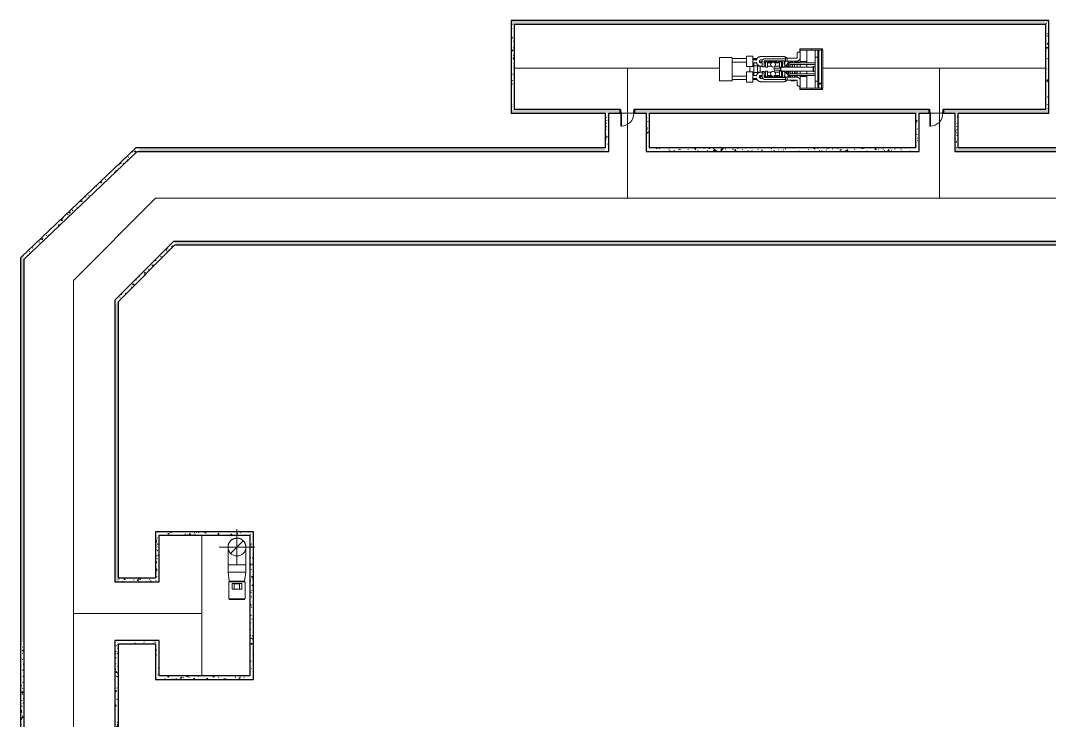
# Model space of a CAD drawing. Header units: millimetres. Extents: x 108598 to 195270, y 124661 to 204073.
# Drawn here: x 108598 to 166354, y 164786 to 204073 of the extents above; entities that cross this region are included whole.
import ezdxf

# ---------------------------------------------------------------- set-up
doc = ezdxf.new("R2010")
doc.units = ezdxf.units.MM
for name, color, linetype, lineweight in [('A-DETL', 90, 'Continuous', 9), ('A-DOOR', 31, 'Continuous', 9), ('A-DOOR-FRAM', 31, 'Continuous', 18), ('A-FLOR', 192, 'Continuous', 9), ('A-GENM', 13, 'Continuous', 9), ('A-WALL', 113, 'Continuous', 9), ('A-WALL-PATT', 111, 'Continuous', 25), ('E-ELEC-EQPM', 71, 'Continuous', 9), ('M-EQPM', 50, 'Continuous', 9), ('M-HVAC-DUCT', 70, 'Continuous', 9), ('M-HVAC-DUCT-ANNO', 70, 'Continuous', 9), ('M-HVAC-DUCT-CNTR', 70, 'Continuous', 9)]:
    doc.layers.add(name, color=color, linetype=linetype, lineweight=lineweight)
pattern_1 = [(50, (0, 0), (728.7365, -63.7558), [76.2, -838.2]), (355, (0, 0), (-140.9716, 764.2276), [60.96, -670.56]), (100.451, (60.7, -5.3), (587.77, 700.4668), [64.76, -712.36]), (46.184, (0, 203.2), (1084.3162, -168.171), [114.3, -1257.3]), (96.636, (90.4, 189.2), (949.61, 989.71), [97.14, -1068.54]), (351.184, (0, 203.2), (949.6206, 989.701), [91.44, -1005.84]), (21, (101.6, 152.4), (606.4579, -409.0606), [76.2, -838.2]), (326, (101.6, 152.4), (247.2083, 736.753), [60.96, -670.56]), (71.451, (152.14, 118.3), (853.6683, 327.6855), [64.76, -712.36]), (37.5, (0, 0), (12.3547, 338.22012), [33.528, -628.904, 33.528, -647.192, -673.1]), (37.5, (0, 0), (12.3547, 338.22012), [-1343.152, 33.528, -639.572]), (7.5, (0, 0), (267.27887, 400.72213), [33.528, -354.584, 33.528, -613.664, -256.54]), (7.5, (0, 0), (267.27887, 400.72213), [-1035.304, 33.528, -223.012]), (327.5, (-226.57, 0), (542.36333, -22.91534), [33.528, -220.472, 33.528, -758.952, -1051.56]), (327.5, (-226.57, 0), (542.36333, -22.91534), [-1046.48, 33.528, -1018.032]), (317.5, (-328.17, 0), (592.51696, 101.7071), [33.528, -296.672, 33.528, -492.76, -746.76]), (317.5, (-328.17, 0), (592.51696, 101.7071), [-856.488, 33.528, -713.232])]

# ---------------------------------------------------------------- blocks, each defined once
blk = doc.blocks.new('Doors_IntSgl - 810 x 2110mm-354167-Level 0')
at = {"layer": 'A-DOOR'}
for p, q in [((325, 826), (325, 100)), ((363, 826), (325, 826)), ((325, 100), (325, 826)), ((325, 826), (363, 826)), ((363, 100), (363, 826)), ((363, 826), (363, 100)), ((-400, 120), (-440, 120)), ((-440, 120), (-440, 100)), ((-440, 100), (-370, 100)), ((-374, 106), (-400, 120)), ((325, 100), (363, 100)), ((363, 100), (325, 100)), ((370, 100), (440, 100)), ((400, 120), (374, 106)), ((440, 120), (400, 120)), ((440, 100), (440, 120)), ((-440, -100), (-440, -120)), ((-370, -100), (-440, -100)), ((-440, -120), (-400, -120)), ((-400, -120), (-374, -106)), ((440, -100), (370, -100)), ((374, -106), (400, -120)), ((400, -120), (440, -120)), ((440, -120), (440, -100))]:
    blk.add_line(p, q, dxfattribs=at)
for centre, radius, start, end in [((363, 100), 726, 90, 180), ((-378, 99), 8.06, 7.12502, 60.25512), ((-378, 99), 8.06, 7.12502, 60.25512), ((378, 99), 8.06, 119.74488, 172.87498), ((378, 99), 8.06, 119.74488, 172.87498), ((-378, -99), 8.06, 299.74488, 352.87498), ((378, -99), 8.06, 187.12502, 240.25512)]:
    blk.add_arc(centre, radius, start, end, dxfattribs=at)
at = {"layer": 'A-DOOR-FRAM'}
for p, q in [((-365, 100), (-397, 100)), ((-397, 100), (-397, -100)), ((-365, -100), (-365, 100)), ((-346, 60), (-365, 60)), ((-365, 60), (-365, 28)), ((-365, 28), (-346, 28)), ((-346, 28), (-346, 60)), ((365, 60), (346, 60)), ((346, 60), (346, 28)), ((346, 28), (365, 28)), ((365, 100), (365, -100)), ((397, 100), (365, 100)), ((365, 28), (365, 60)), ((397, -100), (397, 100)), ((-397, -100), (-365, -100)), ((365, -100), (397, -100))]:
    blk.add_line(p, q, dxfattribs=at)
blk = doc.blocks.new('3512C 1500 kW Tier 2 - 3512C 1500 kW Tier 2-363337-Level 0')
at = {"layer": 'A-GENM'}
blk.add_line((-362, 1331), (-362, 1790), dxfattribs=at)
at = {"layer": 'E-ELEC-EQPM'}
for p, q in [((-1140, 2181), (-1140, 2203)), ((-1140, 2203), (-1064, 2203)), ((-1140, 2166), (-1140, 2181)), ((-1140, 2157), (-1140, 2166)), ((-1140, 2166), (-1064, 2166)), ((-1140, 2157), (-1064, 2157)), ((-1140, 1591), (-1140, 2157)), ((-1064, 2157), (-1064, 2230)), ((-1064, 2230), (1064, 2230)), ((-1064, 2157), (-1064, 2152)), ((1064, 2152), (-1064, 2152)), ((-1064, 2152), (-1064, 2143)), ((-1064, 2002), (-1064, 2143)), ((1064, 2143), (-1064, 2143)), ((-1064, 2002), (-1064, 1992)), ((-1064, 1992), (1064, 1992)), ((-1064, 1992), (-1064, 1591)), ((-1063, 1953), (-670, 1953)), ((-1063, 1953), (-1063, 1790)), ((-670, 1790), (-1063, 1790)), ((-670, 1953), (671, 1953)), ((-670, 1953), (-670, 1790)), ((671, 1790), (-670, 1790)), ((-355, 1992), (-355, 1953)), ((-355, 1790), (-355, 882)), ((-254, 1953), (-254, 1992)), ((-254, 882), (-254, 1790)), ((-121, 1790), (-121, 1708)), ((-24, 2233), (-24, 2230)), ((11, 2233), (-24, 2233)), ((11, 2230), (11, 2233)), ((121, 1708), (121, 1790)), ((254, 1992), (254, 1953)), ((254, 1790), (254, 882)), ((355, 1953), (355, 1992)), ((355, 882), (355, 1790)), ((671, 1953), (1064, 1953)), ((671, 1953), (671, 1790)), ((1064, 1790), (671, 1790)), ((1064, 2230), (1064, 2157)), ((1064, 2203), (1140, 2203)), ((1064, 2166), (1140, 2166)), ((1064, 2157), (1140, 2157)), ((1064, 2157), (1064, 2152)), ((1064, 2143), (1064, 2152)), ((1064, 2143), (1064, 2002)), ((1064, 1992), (1064, 2002)), ((1064, 1992), (1064, 1591)), ((1140, 2203), (1140, 2181)), ((1140, 2181), (1140, 2166)), ((1140, 2166), (1140, 2157)), ((1140, 2157), (1140, 1591)), ((-1140, 954), (-1140, 1591)), ((-1064, 1591), (-1140, 1591)), ((-1064, 1331), (-1064, 1591)), ((-1064, 1331), (-1064, 954)), ((-1064, 1331), (-355, 1331)), ((-421, 1331), (-421, 954)), ((-254, 1331), (-114, 1331)), ((-153, 1708), (-153, 1684)), ((0, 1708), (-153, 1708)), ((-153, 1684), (0, 1684)), ((-114, 1731), (-114, 1708)), ((-114, 1684), (-114, 868)), ((153, 1708), (0, 1708)), ((0, 1684), (153, 1684)), ((114, 1708), (114, 1731)), ((114, 868), (114, 1684)), ((114, 1331), (254, 1331)), ((153, 1684), (153, 1708)), ((355, 1331), (1064, 1331)), ((421, 954), (421, 1331)), ((1064, 1591), (1064, 1331)), ((1140, 1591), (1064, 1591)), ((1064, 1331), (1064, 954)), ((1140, 954), (1140, 1591)), ((-1064, 954), (-1140, 954)), ((-1140, 954), (-1140, 942)), ((-952, 942), (-1140, 942)), ((-421, 954), (-1064, 954)), ((-743, 949), (-837, 949)), ((-837, 784), (-743, 784)), ((-619, 949), (-743, 949)), ((-743, 784), (-628, 784)), ((-611, 727), (-611, 220)), ((-590, 954), (-590, 944)), ((-355, 638), (-447, 638)), ((-446, 220), (-446, 727)), ((-366, 954), (-421, 954)), ((-387, 954), (-387, 638)), ((-366, 954), (-355, 954)), ((-366, 954), (-366, 778)), ((-355, 778), (-366, 778)), ((-355, 738), (-355, 451)), ((-254, 954), (-114, 954)), ((-114, 778), (-254, 778)), ((-254, 451), (-254, 738)), ((-114, 638), (-254, 638)), ((-114, 616), (-114, -58)), ((114, 954), (254, 954)), ((254, 778), (114, 778)), ((254, 638), (114, 638)), ((114, -58), (114, 616)), ((196, 766), (126, 766)), ((126, 677), (196, 677)), ((254, 766), (196, 766)), ((196, 677), (254, 677)), ((208, 674), (254, 673)), ((254, 738), (254, 451)), ((355, 954), (357, 954)), ((357, 778), (355, 778)), ((449, 766), (355, 766)), ((355, 451), (355, 738)), ((355, 677), (447, 677)), ((355, 671), (361, 671)), ((447, 667), (355, 667)), ((447, 638), (355, 638)), ((357, 954), (435, 954)), ((357, 954), (357, 778)), ((452, 778), (357, 778)), ((362, 671), (362, 667)), ((1064, 954), (435, 954)), ((446, 727), (446, 220)), ((509, 954), (509, 899)), ((590, 954), (590, 944)), ((611, 220), (611, 727)), ((618, 667), (611, 667)), ((647, 628), (611, 628)), ((618, 667), (618, 765)), ((618, 667), (660, 667)), ((743, 949), (619, 949)), ((627, 784), (743, 784)), ((647, 424), (647, 628)), ((660, 667), (660, 445)), ((837, 949), (743, 949)), ((743, 784), (837, 784)), ((1140, 942), (952, 942)), ((1140, 954), (1064, 954)), ((1140, 954), (1140, 942)), ((-705, 20), (-705, -1250)), ((-611, 220), (-528, 220)), ((-609, 220), (-609, 125)), ((-609, 125), (-444, 125)), ((-577, 125), (-577, -1025)), ((-524, 220), (-528, 220)), ((-524, 220), (-510, 220)), ((-496, 220), (-510, 220)), ((-496, 220), (-494, 220)), ((-444, 220), (-494, 220)), ((-268, 77), (-480, 77)), ((-476, -1025), (-476, 125)), ((-447, 524), (-355, 524)), ((-447, 445), (-373, 445)), ((-447, 307), (-375, 307)), ((-444, 125), (-444, 220)), ((-410, 77), (-410, 103)), ((-393, 90), (-393, 77)), ((-127, 90), (-393, 90)), ((-387, 524), (-387, 445)), ((-385, 445), (-385, 524)), ((-373, 445), (-385, 445)), ((-359, 413), (-375, 413)), ((-375, 413), (-375, 289)), ((-375, 289), (-363, 289)), ((-373, 524), (-373, 424)), ((-373, 424), (-359, 424)), ((-363, 289), (-363, 275)), ((-359, 427), (-355, 427)), ((-359, 427), (-359, 330)), ((-114, 330), (-359, 330)), ((-305, 251), (-272, 251)), ((-289, 251), (-289, 239)), ((-272, 279), (-221, 330)), ((-272, 251), (-272, 279)), ((-254, 524), (-114, 524)), ((-254, 427), (-114, 427)), ((-249, 302), (-249, 206)), ((-244, 307), (-214, 307)), ((-237, 192), (-114, 192)), ((-114, 307), (-214, 307)), ((-169, 307), (-169, 192)), ((-127, -30), (-127, 90)), ((114, 524), (254, 524)), ((114, 427), (254, 427)), ((359, 330), (114, 330)), ((214, 307), (114, 307)), ((114, 192), (235, 192)), ((127, 90), (127, -30)), ((393, 90), (127, 90)), ((169, 192), (169, 307)), ((214, 307), (244, 307)), ((215, 307), (215, 330)), ((221, 330), (272, 279)), ((249, 302), (249, 207)), ((272, 279), (272, 251)), ((272, 251), (302, 251)), ((289, 251), (289, 241)), ((355, 524), (447, 524)), ((355, 427), (359, 427)), ((359, 427), (359, 330)), ((359, 424), (447, 424)), ((375, 413), (359, 413)), ((363, 277), (363, 289)), ((363, 289), (375, 289)), ((375, 289), (375, 413)), ((375, 307), (447, 307)), ((376, 394), (389, 394)), ((389, 330), (376, 330)), ((478, 77), (376, 77)), ((413, 91), (384, 91)), ((389, 394), (413, 394)), ((389, 394), (389, 330)), ((413, 330), (389, 330)), ((393, 73), (393, 90)), ((413, 394), (447, 394)), ((413, 330), (413, 394)), ((447, 330), (413, 330)), ((413, 106), (413, 91)), ((413, 91), (425, 77)), ((447, 391), (443, 391)), ((443, 391), (443, 364)), ((443, 364), (447, 364)), ((446, 220), (446, 125)), ((446, 220), (447, 220)), ((446, 125), (611, 125)), ((451, 220), (447, 220)), ((451, 220), (453, 220)), ((460, 220), (453, 220)), ((460, 220), (465, 220)), ((473, 220), (465, 220)), ((473, 220), (476, 220)), ((476, 220), (481, 220)), ((478, 125), (478, -1025)), ((491, 220), (481, 220)), ((491, 220), (500, 220)), ((511, 220), (500, 220)), ((511, 220), (521, 220)), ((532, 220), (521, 220)), ((529, 77), (523, 77)), ((532, 220), (543, 220)), ((553, 220), (543, 220)), ((553, 220), (564, 220)), ((573, 220), (564, 220)), ((573, 220), (582, 220)), ((579, -1025), (579, 125)), ((589, 220), (582, 220)), ((589, 220), (597, 220)), ((602, 220), (597, 220)), ((602, 220), (606, 220)), ((608, 220), (606, 220)), ((610, 220), (611, 220)), ((611, 424), (647, 424)), ((611, 125), (611, 220)), ((660, 445), (647, 445)), ((705, -1250), (705, 22)), ((-480, -19), (-268, -19)), ((-448, -99), (-476, -99)), ((-476, -286), (-448, -286)), ((-448, -369), (-476, -369)), ((-476, -556), (-448, -556)), ((-412, -138), (-448, -99)), ((-395, -99), (-448, -99)), ((-448, -286), (-410, -243)), ((-395, -286), (-448, -286)), ((-410, -411), (-448, -369)), ((-395, -369), (-448, -369)), ((-448, -556), (-410, -513)), ((-398, -556), (-448, -556)), ((-412, -102), (-412, -210)), ((-107, -102), (-412, -102)), ((-412, -210), (-107, -210)), ((-410, -243), (-410, -210)), ((-376, -243), (-410, -243)), ((-410, -513), (-410, -411)), ((-410, -411), (-376, -411)), ((-388, -513), (-410, -513)), ((-395, -99), (-392, -102)), ((-376, -265), (-395, -286)), ((-395, -369), (-376, -390)), ((-393, -19), (-393, -30)), ((-393, -30), (-127, -30)), ((-376, -30), (-376, -102)), ((-376, -210), (-376, -488)), ((-349, -30), (-349, -102)), ((-349, -210), (-349, -459)), ((-171, -102), (-171, -30)), ((-171, -458), (-171, -210)), ((-114, -58), (-114, -70)), ((-107, -210), (-107, -102)), ((-63, -275), (-63, -137)), ((-63, -512), (-63, -275)), ((-63, -512), (64, -512)), ((64, -137), (64, -275)), ((64, -275), (64, -512)), ((108, -102), (108, -210)), ((412, -102), (108, -102)), ((108, -210), (412, -210)), ((114, -70), (114, -58)), ((127, -30), (393, -30)), ((171, -30), (171, -102)), ((171, -210), (171, -466)), ((349, -102), (349, -30)), ((349, -466), (349, -210)), ((375, -30), (375, -102)), ((375, -55), (395, -33)), ((375, -73), (413, -73)), ((375, -210), (375, -495)), ((375, -325), (395, -303)), ((375, -343), (413, -343)), ((413, -449), (375, -449)), ((395, -490), (375, -467)), ((376, -19), (478, -19)), ((395, -220), (386, -210)), ((393, -30), (393, -15)), ((448, -33), (395, -33)), ((395, -220), (448, -220)), ((448, -303), (395, -303)), ((395, -490), (448, -490)), ((448, -573), (400, -573)), ((412, -210), (412, -102)), ((448, -33), (413, -73)), ((413, -73), (413, -179)), ((413, -179), (448, -220)), ((448, -303), (413, -343)), ((413, -343), (413, -449)), ((413, -449), (448, -490)), ((448, -573), (413, -613)), ((478, -33), (448, -33)), ((448, -220), (478, -220)), ((478, -303), (448, -303)), ((448, -490), (478, -490)), ((478, -573), (448, -573)), ((523, -19), (529, -19)), ((-527, -1250), (-527, -1152)), ((-448, -639), (-476, -639)), ((-476, -826), (-448, -826)), ((-448, -909), (-476, -909)), ((-373, -1076), (-460, -1076)), ((-410, -681), (-448, -639)), ((-395, -639), (-448, -639)), ((-448, -826), (-410, -783)), ((-395, -826), (-448, -826)), ((-412, -948), (-448, -909)), ((-412, -909), (-448, -909)), ((-430, -1076), (-410, -1053)), ((-412, -887), (-412, -996)), ((-107, -887), (-412, -887)), ((-412, -996), (-107, -996)), ((-410, -783), (-410, -681)), ((-410, -681), (-376, -681)), ((-376, -783), (-410, -783)), ((-410, -1053), (-410, -996)), ((-376, -1053), (-410, -1053)), ((-395, -639), (-376, -660)), ((-376, -805), (-395, -826)), ((-393, -1068), (-393, -1077)), ((-127, -1068), (-393, -1068)), ((-376, -641), (-376, -887)), ((-376, -996), (-376, -1068)), ((-349, -671), (-349, -887)), ((-349, -996), (-349, -1068)), ((-171, -887), (-171, -672)), ((-171, -1068), (-171, -996)), ((-127, -1188), (-127, -1068)), ((-107, -996), (-107, -887)), ((108, -887), (108, -996)), ((412, -887), (108, -887)), ((108, -996), (412, -996)), ((127, -1068), (127, -1188)), ((393, -1068), (127, -1068)), ((171, -679), (171, -887)), ((171, -996), (171, -1068)), ((436, -1076), (266, -1076)), ((349, -887), (349, -679)), ((349, -1068), (349, -996)), ((375, -650), (375, -887)), ((413, -719), (375, -719)), ((395, -760), (375, -737)), ((375, -865), (395, -843)), ((375, -883), (413, -883)), ((375, -996), (375, -1068)), ((395, -1030), (375, -1007)), ((393, -613), (413, -613)), ((393, -1076), (393, -1068)), ((395, -760), (448, -760)), ((448, -843), (395, -843)), ((395, -1030), (448, -1030)), ((412, -996), (412, -887)), ((413, -613), (413, -719)), ((413, -719), (448, -760)), ((448, -843), (413, -883)), ((413, -883), (413, -989)), ((413, -989), (448, -1030)), ((448, -760), (478, -760)), ((478, -843), (448, -843)), ((448, -1030), (477, -1030)), ((527, -1140), (527, -1250)), ((-724, -1702), (-724, -2064)), ((-152, -1702), (-724, -1702)), ((-590, -1468), (-590, -1702)), ((-580, -1475), (-580, -1655)), ((-521, -1655), (-580, -1655)), ((-448, -1179), (-527, -1179)), ((-521, -1490), (-521, -1702)), ((-465, -1177), (-373, -1177)), ((-410, -1221), (-448, -1179)), ((-395, -1179), (-448, -1179)), ((-423, -1338), (-410, -1323)), ((-410, -1323), (-410, -1221)), ((-410, -1221), (-376, -1221)), ((-389, -1323), (-410, -1323)), ((-395, -1179), (-393, -1180)), ((-393, -1176), (-393, -1188)), ((-393, -1188), (-127, -1188)), ((-387, -1188), (-376, -1200)), ((-376, -1188), (-376, -1290)), ((-360, -1290), (-376, -1290)), ((-356, -1702), (-356, -1490)), ((-179, -1655), (-356, -1655)), ((-349, -1188), (-349, -1250)), ((-169, -1434), (-247, -1434)), ((-179, -1434), (-179, -1655)), ((179, -1655), (-179, -1655)), ((176, -1290), (-176, -1290)), ((-171, -1250), (-171, -1188)), ((-169, -1290), (-169, -1434)), ((169, -1434), (-169, -1434)), ((-152, -2064), (-152, -1702)), ((127, -1188), (393, -1188)), ((152, -1702), (152, -2064)), ((724, -1702), (152, -1702)), ((169, -1434), (169, -1290)), ((247, -1434), (169, -1434)), ((171, -1188), (171, -1250)), ((179, -1434), (179, -1655)), ((356, -1655), (179, -1655)), ((266, -1177), (436, -1177)), ((349, -1250), (349, -1188)), ((356, -1490), (356, -1702)), ((375, -1290), (360, -1290)), ((375, -1188), (375, -1290)), ((413, -1259), (375, -1259)), ((395, -1300), (375, -1277)), ((393, -1188), (393, -1177)), ((395, -1300), (448, -1300)), ((413, -1177), (413, -1259)), ((413, -1259), (448, -1300)), ((448, -1300), (511, -1300)), ((521, -1702), (521, -1490)), ((580, -1655), (521, -1655)), ((580, -1475), (580, -1655)), ((590, -1468), (590, -1702)), ((724, -2064), (724, -1702)), ((-724, -2064), (-152, -2064)), ((-590, -2064), (-590, -2873)), ((-400, -2064), (-400, -2873)), ((-153, -1880), (153, -1880)), ((152, -2064), (724, -2064)), ((400, -2873), (400, -2064)), ((590, -2064), (590, -2873)), ((-651, -3581), (-651, -2873)), ((-651, -2873), (651, -2873)), ((651, -2873), (651, -3581)), ((651, -3581), (-651, -3581))]:
    blk.add_line(p, q, dxfattribs=at)
at = {"layer": 'E-ELEC-EQPM', "flags": 128}
for points in [[(-953, 867), (-953, 868), (-953, 869), (-953, 870), (-953, 871), (-953, 872), (-953, 874), (-953, 876), (-953, 878), (-953, 880), (-953, 883), (-953, 885), (-953, 888), (-953, 891), (-953, 895), (-953, 898), (-953, 902), (-953, 905), (-953, 909), (-953, 913), (-953, 918), (-953, 922), (-953, 926), (-953, 931), (-953, 936), (-953, 941), (-953, 946), (-953, 951), (-953, 954)], [(-870, 784), (-873, 784), (-877, 785), (-880, 785), (-883, 785), (-887, 786), (-890, 787), (-893, 788), (-896, 789), (-899, 790), (-902, 791), (-905, 792), (-908, 794), (-911, 795), (-914, 797), (-917, 799), (-919, 801), (-922, 803), (-925, 805), (-927, 807), (-929, 809), (-932, 812), (-934, 814), (-936, 817), (-938, 820), (-940, 822), (-941, 825), (-943, 828), (-944, 831), (-946, 834), (-947, 837), (-948, 840), (-949, 843), (-950, 846), (-951, 850), (-951, 853), (-952, 856), (-952, 859), (-952, 863), (-953, 866)], [(-837, 949), (-841, 949), (-844, 949), (-847, 949), (-850, 949), (-853, 949), (-856, 949), (-858, 949), (-860, 949), (-862, 949), (-864, 949), (-866, 949), (-867, 949), (-868, 949), (-869, 949), (-869, 949), (-870, 949), (-870, 949), (-870, 949)], [(-870, 784), (-870, 784), (-870, 784), (-869, 784), (-868, 784), (-867, 784), (-866, 784), (-865, 784), (-863, 784), (-861, 784), (-859, 784), (-857, 784), (-854, 784), (-852, 784), (-849, 784), (-846, 784), (-842, 784), (-839, 784), (-837, 784)], [(-788, 954), (-788, 952), (-788, 949)], [(-629, 787), (-629, 787), (-629, 787), (-628, 786), (-628, 786), (-627, 785), (-626, 784), (-626, 783), (-625, 782), (-624, 780), (-623, 779), (-622, 777), (-621, 775), (-620, 773), (-619, 771), (-618, 768), (-617, 766), (-616, 763), (-615, 760), (-615, 757), (-614, 754), (-613, 751), (-613, 748), (-612, 744), (-612, 741), (-612, 738), (-611, 734), (-611, 731), (-611, 727), (-611, 727)], [(-619, 949), (-610, 949), (-601, 948), (-593, 947), (-584, 945), (-576, 943), (-568, 940), (-560, 937), (-553, 933), (-545, 929), (-538, 925), (-532, 920), (-525, 915), (-519, 910), (-513, 905), (-508, 899), (-503, 893), (-498, 887), (-493, 881), (-488, 875), (-484, 868), (-480, 862), (-477, 855), (-473, 848), (-470, 841), (-467, 834), (-464, 827), (-461, 820), (-459, 813), (-457, 805), (-455, 798), (-453, 790), (-452, 783), (-450, 775), (-449, 768), (-448, 760), (-447, 752), (-447, 745), (-447, 737), (-446, 729), (-446, 727)], [(-355, 882), (-355, 874), (-355, 866), (-355, 858), (-355, 850), (-355, 842), (-355, 834), (-355, 826), (-355, 818), (-355, 811), (-355, 803), (-355, 796), (-355, 788), (-355, 781), (-355, 774), (-355, 767), (-355, 761), (-355, 754), (-355, 748), (-355, 742), (-355, 738)], [(-254, 738), (-254, 744), (-254, 750), (-254, 757), (-254, 763), (-254, 770), (-254, 777), (-254, 784), (-254, 791), (-254, 798), (-254, 806), (-254, 813), (-254, 821), (-254, 829), (-254, 837), (-254, 845), (-254, 853), (-254, 861), (-254, 869), (-254, 877), (-254, 882)], [(-114, 868), (-114, 854), (-114, 839), (-114, 825), (-114, 811), (-114, 797), (-114, 783), (-114, 770), (-114, 756), (-114, 743), (-114, 729), (-114, 716), (-114, 704), (-114, 691), (-114, 679), (-114, 667), (-114, 655), (-114, 644), (-114, 633), (-114, 623), (-114, 616)], [(114, 616), (114, 627), (114, 637), (114, 648), (114, 660), (114, 671), (114, 683), (114, 696), (114, 708), (114, 721), (114, 734), (114, 747), (114, 761), (114, 775), (114, 788), (114, 802), (114, 816), (114, 830), (114, 845), (114, 859), (114, 868)], [(126, 766), (118, 766), (114, 766)], [(114, 676), (116, 677), (119, 677), (122, 677), (125, 677), (126, 677)], [(185, 677), (188, 677), (193, 676), (198, 675), (203, 674), (208, 674)], [(254, 882), (254, 874), (254, 866), (254, 858), (254, 850), (254, 842), (254, 834), (254, 826), (254, 818), (254, 811), (254, 803), (254, 796), (254, 788), (254, 781), (254, 774), (254, 767), (254, 761), (254, 754), (254, 748), (254, 742), (254, 738)], [(355, 738), (355, 744), (355, 750), (355, 757), (355, 763), (355, 770), (355, 777), (355, 784), (355, 791), (355, 798), (355, 806), (355, 813), (355, 821), (355, 829), (355, 837), (355, 845), (355, 853), (355, 861), (355, 869), (355, 877), (355, 882)], [(361, 677), (361, 677), (362, 677), (362, 676), (362, 676), (362, 675), (362, 675), (362, 674), (362, 673), (362, 673), (362, 672), (362, 671), (362, 671)], [(433, 767), (429, 770), (425, 772), (421, 774), (417, 776), (413, 778)], [(619, 949), (610, 949), (601, 948), (593, 947), (584, 945), (576, 943), (568, 940), (560, 937), (553, 933), (545, 929), (538, 925), (532, 920), (525, 915), (519, 910), (513, 905), (508, 899), (503, 893), (498, 887), (493, 881), (488, 875), (484, 868), (480, 862), (477, 855), (473, 848), (470, 841), (467, 834), (464, 827), (461, 820), (459, 813), (457, 805), (455, 798), (453, 790), (452, 783), (450, 775), (449, 768), (448, 760), (447, 752), (447, 745), (447, 737), (446, 729), (446, 727)], [(629, 787), (629, 787), (629, 787), (628, 786), (628, 786), (627, 785), (626, 784), (626, 783), (625, 782), (624, 780), (623, 779), (622, 777), (621, 775), (620, 773), (619, 771), (618, 768), (617, 766), (616, 763), (615, 760), (615, 757), (614, 754), (613, 751), (613, 748), (612, 744), (612, 741), (612, 738), (611, 734), (611, 731), (611, 727), (611, 727)], [(788, 949), (788, 951), (788, 954)], [(870, 949), (870, 949), (870, 949), (869, 949), (868, 949), (867, 949), (866, 949), (865, 949), (863, 949), (861, 949), (859, 949), (857, 949), (854, 949), (852, 949), (849, 949), (846, 949), (842, 949), (839, 949), (837, 949)], [(837, 784), (841, 784), (844, 784), (847, 784), (850, 784), (853, 784), (856, 784), (858, 784), (860, 784), (862, 784), (864, 784), (866, 784), (867, 784), (868, 784), (869, 784), (869, 784), (870, 784), (870, 784), (870, 784)], [(953, 867), (953, 864), (952, 860), (952, 857), (952, 854), (951, 850), (950, 847), (949, 844), (948, 841), (947, 838), (946, 835), (945, 832), (943, 829), (942, 826), (940, 823), (938, 820), (936, 818), (934, 815), (932, 812), (930, 810), (928, 808), (925, 805), (923, 803), (920, 801), (917, 799), (915, 797), (912, 796), (909, 794), (906, 793), (903, 791), (900, 790), (897, 789), (894, 788), (891, 787), (887, 786), (884, 786), (881, 785), (878, 785), (874, 785), (871, 784)], [(953, 954), (953, 952), (953, 947), (953, 942), (953, 937), (953, 932), (953, 928), (953, 923), (953, 919), (953, 914), (953, 910), (953, 906), (953, 903), (953, 899), (953, 895), (953, 892), (953, 889), (953, 886), (953, 883), (953, 881), (953, 878), (953, 876), (953, 874), (953, 873), (953, 871), (953, 870), (953, 869), (953, 868), (953, 867)], [(-612, 222), (-620, 215), (-627, 208), (-635, 200), (-642, 192), (-649, 184), (-655, 175), (-661, 166), (-667, 157), (-672, 148), (-677, 138), (-681, 129), (-686, 119), (-689, 109), (-693, 99), (-696, 89), (-698, 78), (-700, 68), (-702, 57), (-703, 47), (-704, 36), (-705, 25), (-705, 20)], [(-476, 100), (-474, 101), (-470, 103), (-467, 104), (-464, 105), (-460, 106), (-457, 107), (-453, 107), (-450, 108), (-446, 108), (-443, 109), (-439, 109), (-436, 109), (-432, 108), (-428, 108), (-425, 108), (-421, 107), (-418, 106), (-415, 105), (-411, 104), (-408, 103), (-404, 102), (-401, 101), (-398, 99), (-395, 97), (-392, 96), (-389, 94), (-386, 92), (-383, 89)], [(-181, 90), (-182, 93), (-185, 104), (-189, 114), (-193, 124), (-197, 133), (-202, 143), (-207, 152), (-212, 161), (-218, 170), (-224, 179), (-231, 187), (-238, 196), (-245, 203), (-252, 211), (-260, 218), (-268, 225), (-277, 232), (-285, 238), (-294, 244), (-303, 250), (-312, 255), (-322, 260), (-332, 264), (-342, 268), (-352, 272), (-362, 275), (-372, 278), (-382, 281), (-393, 283), (-403, 284), (-414, 285), (-425, 286), (-435, 286), (-446, 286)], [(-355, 451), (-355, 445), (-355, 440), (-355, 435), (-355, 430), (-355, 425), (-355, 421), (-355, 417), (-355, 413), (-355, 410), (-355, 406), (-355, 404), (-355, 401), (-355, 399), (-355, 397), (-355, 395), (-355, 394), (-355, 393), (-355, 392), (-355, 392), (-355, 392)], [(-254, 392), (-254, 392), (-254, 392), (-254, 393), (-254, 394), (-254, 396), (-254, 397), (-254, 399), (-254, 402), (-254, 405), (-254, 408), (-254, 411), (-254, 414), (-254, 418), (-254, 423), (-254, 427), (-254, 432), (-254, 437), (-254, 442), (-254, 447), (-254, 451)], [(447, 288), (441, 288), (430, 288), (420, 288), (409, 287), (399, 285), (388, 283), (378, 281), (367, 279), (357, 276), (347, 272), (337, 268), (327, 264), (318, 259), (308, 254), (299, 249), (290, 243), (281, 237), (273, 231), (264, 224), (257, 217), (249, 209), (241, 202), (234, 194), (228, 185), (221, 177), (215, 168), (210, 159), (204, 150), (199, 140), (195, 131), (191, 121), (187, 111), (183, 101), (181, 91)], [(254, 451), (254, 445), (254, 440), (254, 435), (254, 430), (254, 425), (254, 421), (254, 417), (254, 413), (254, 410), (254, 406), (254, 404), (254, 401), (254, 399), (254, 397), (254, 395), (254, 394), (254, 393), (254, 392), (254, 392), (254, 392)], [(355, 392), (355, 392), (355, 392), (355, 393), (355, 394), (355, 396), (355, 397), (355, 399), (355, 402), (355, 405), (355, 408), (355, 411), (355, 414), (355, 418), (355, 423), (355, 427), (355, 432), (355, 437), (355, 442), (355, 447), (355, 451)], [(382, 90), (384, 92), (387, 94), (390, 96), (393, 98), (396, 100), (399, 102), (403, 103), (406, 104), (409, 106), (413, 107), (416, 108), (420, 108), (423, 109), (427, 110), (430, 110), (434, 110), (437, 110), (441, 110), (444, 110), (448, 110), (451, 109), (455, 109), (458, 108), (462, 107), (465, 106), (469, 105), (472, 104), (475, 102), (478, 101)], [(705, 22), (705, 32), (704, 43), (703, 53), (701, 64), (700, 75), (697, 85), (694, 95), (691, 105), (688, 116), (684, 125), (679, 135), (675, 145), (670, 154), (664, 163), (658, 172), (652, 181), (646, 189), (639, 197), (631, 205), (624, 213), (616, 220), (611, 225)], [(-465, -1177), (-470, -1177), (-476, -1177), (-482, -1176), (-487, -1174), (-493, -1173), (-498, -1171), (-503, -1169), (-508, -1166), (-513, -1163), (-518, -1160), (-522, -1157), (-526, -1154), (-530, -1150), (-534, -1146), (-537, -1143), (-541, -1139), (-544, -1135), (-547, -1130), (-550, -1126), (-553, -1122), (-555, -1117), (-558, -1113), (-560, -1108), (-562, -1103), (-564, -1098), (-566, -1094), (-568, -1089), (-569, -1084), (-570, -1079), (-572, -1074), (-573, -1068), (-574, -1063), (-575, -1058), (-576, -1053), (-576, -1048), (-577, -1042), (-577, -1037), (-577, -1032), (-577, -1026), (-577, -1025)], [(-460, -1077), (-460, -1077), (-460, -1077), (-460, -1076), (-461, -1076), (-461, -1076), (-462, -1075), (-462, -1074), (-463, -1073), (-464, -1072), (-465, -1071), (-465, -1070), (-466, -1068), (-467, -1067), (-468, -1065), (-469, -1063), (-470, -1061), (-470, -1059), (-471, -1057), (-472, -1054), (-472, -1052), (-473, -1050), (-474, -1047), (-474, -1044), (-474, -1042), (-475, -1039), (-475, -1036), (-475, -1034), (-476, -1031), (-476, -1028), (-476, -1025), (-476, -1025)], [(478, -1025), (478, -1027), (478, -1029), (478, -1032), (477, -1034), (477, -1036), (476, -1038), (476, -1040), (475, -1042), (475, -1044), (474, -1046), (473, -1048), (472, -1050), (471, -1052), (470, -1054), (469, -1055), (468, -1057), (467, -1059), (466, -1060), (465, -1062), (464, -1063), (462, -1064), (461, -1066), (460, -1067), (458, -1068), (457, -1069), (455, -1070), (454, -1071), (453, -1072), (451, -1072), (450, -1073), (448, -1074), (447, -1074), (445, -1074), (444, -1075), (442, -1075), (441, -1075), (439, -1076), (438, -1076), (436, -1076), (436, -1076)], [(436, -1177), (442, -1177), (448, -1177), (454, -1176), (460, -1175), (466, -1174), (471, -1173), (477, -1171), (483, -1169), (488, -1167), (494, -1165), (499, -1162), (504, -1159), (509, -1156), (514, -1153), (519, -1149), (524, -1146), (528, -1142), (532, -1138), (537, -1134), (541, -1129), (544, -1125), (548, -1120), (551, -1115), (555, -1111), (558, -1106), (561, -1100), (563, -1095), (566, -1090), (568, -1084), (570, -1079), (572, -1073), (574, -1067), (575, -1062), (577, -1056), (578, -1050), (578, -1044), (579, -1038), (579, -1032), (579, -1027), (579, -1025)], [(-705, -1250), (-705, -1261), (-704, -1272), (-703, -1282), (-701, -1293), (-700, -1303), (-697, -1314), (-694, -1324), (-691, -1334), (-688, -1344), (-684, -1354), (-679, -1364), (-675, -1373), (-670, -1383), (-664, -1392), (-658, -1401), (-652, -1410), (-646, -1418), (-639, -1426), (-631, -1434), (-624, -1442), (-616, -1449), (-608, -1456), (-600, -1462), (-591, -1469), (-582, -1475), (-573, -1480), (-564, -1485), (-554, -1490), (-545, -1495), (-535, -1499), (-525, -1502), (-515, -1506), (-504, -1509)], [(-349, -1250), (-349, -1254), (-350, -1257), (-350, -1261), (-350, -1264), (-351, -1268), (-352, -1271), (-353, -1275), (-354, -1278), (-355, -1282), (-356, -1285), (-358, -1288), (-359, -1291), (-361, -1294), (-363, -1297), (-365, -1300), (-367, -1303), (-369, -1306), (-371, -1309), (-374, -1312), (-376, -1314), (-379, -1316), (-382, -1319), (-384, -1321), (-387, -1323), (-390, -1325), (-393, -1327), (-396, -1329), (-399, -1330), (-403, -1332), (-406, -1333), (-409, -1334), (-413, -1335), (-416, -1336), (-420, -1337), (-423, -1338), (-427, -1338), (-430, -1339), (-434, -1339), (-437, -1339), (-441, -1339), (-444, -1339), (-448, -1339), (-451, -1338), (-455, -1338), (-458, -1337), (-462, -1336), (-465, -1335), (-469, -1334), (-472, -1333), (-475, -1331), (-478, -1330), (-481, -1328), (-485, -1326), (-488, -1324), (-490, -1322), (-493, -1320), (-496, -1318), (-499, -1315), (-501, -1313), (-504, -1310), (-506, -1308), (-508, -1305), (-510, -1302), (-512, -1299), (-514, -1296), (-516, -1293), (-518, -1290), (-519, -1287), (-521, -1283), (-522, -1280), (-523, -1277), (-524, -1273), (-525, -1270), (-526, -1266), (-526, -1263), (-527, -1259), (-527, -1256), (-527, -1252), (-527, -1250)], [(-371, -1508), (-367, -1507), (-357, -1504), (-347, -1501), (-337, -1497), (-327, -1493), (-318, -1488), (-308, -1483), (-299, -1478), (-290, -1472), (-281, -1466), (-273, -1459), (-264, -1453), (-257, -1446), (-249, -1438), (-241, -1430), (-234, -1422), (-228, -1414), (-221, -1406), (-215, -1397), (-210, -1388), (-204, -1378), (-199, -1369), (-195, -1359), (-191, -1350), (-187, -1340), (-183, -1329), (-181, -1319), (-178, -1309), (-176, -1298), (-174, -1288), (-173, -1277), (-172, -1267), (-172, -1256), (-171, -1250)], [(171, -1250), (172, -1261), (172, -1272), (173, -1282), (175, -1293), (177, -1303), (179, -1314), (182, -1324), (185, -1334), (189, -1344), (193, -1354), (197, -1364), (202, -1373), (207, -1383), (212, -1392), (218, -1401), (224, -1410), (231, -1418), (238, -1426), (245, -1434), (252, -1442), (260, -1449), (268, -1456), (277, -1462), (285, -1469), (294, -1475), (303, -1480), (312, -1485), (322, -1490), (332, -1495), (342, -1499), (352, -1502), (362, -1506), (372, -1509)], [(527, -1250), (527, -1254), (527, -1257), (526, -1261), (526, -1264), (525, -1268), (525, -1271), (524, -1275), (523, -1278), (521, -1282), (520, -1285), (519, -1288), (517, -1291), (515, -1294), (513, -1297), (512, -1300), (509, -1303), (507, -1306), (505, -1309), (503, -1312), (500, -1314), (497, -1316), (495, -1319), (492, -1321), (489, -1323), (486, -1325), (483, -1327), (480, -1329), (477, -1330), (474, -1332), (470, -1333), (467, -1334), (464, -1335), (460, -1336), (457, -1337), (453, -1338), (450, -1338), (446, -1339), (443, -1339), (439, -1339), (436, -1339), (432, -1339), (428, -1339), (425, -1338), (421, -1338), (418, -1337), (414, -1336), (411, -1335), (408, -1334), (404, -1333), (401, -1331), (398, -1330), (395, -1328), (392, -1326), (389, -1324), (386, -1322), (383, -1320), (380, -1318), (378, -1315), (375, -1313), (373, -1310), (370, -1308), (368, -1305), (366, -1302), (364, -1299), (362, -1296), (360, -1293), (359, -1290), (357, -1287), (356, -1283), (354, -1280), (353, -1277), (352, -1273), (351, -1270), (351, -1266), (350, -1263), (350, -1259), (349, -1256), (349, -1252), (349, -1250)], [(505, -1508), (509, -1507), (519, -1504), (529, -1501), (539, -1497), (549, -1493), (559, -1488), (568, -1483), (577, -1478), (586, -1472), (595, -1466), (604, -1459), (612, -1453), (620, -1446), (627, -1438), (635, -1430), (642, -1422), (649, -1414), (655, -1406), (661, -1397), (667, -1388), (672, -1378), (677, -1369), (681, -1359), (686, -1350), (689, -1340), (693, -1329), (696, -1319), (698, -1309), (700, -1298), (702, -1288), (703, -1277), (704, -1267), (705, -1256), (705, -1250)]]:
    blk.add_lwpolyline(points, dxfattribs=at)
at = {"layer": 'E-ELEC-EQPM'}
for centre, radius, start, end in [((814, 2072), 35.4, 90, 270), ((814, 2072), 35.4, 270, 90), ((-260, -565), 140, 360, 180), ((-260, -565), 140, 180, 360), ((260, -573), 140, 360, 180), ((260, -573), 140, 180, 360)]:
    blk.add_arc(centre, radius, start, end, dxfattribs=at)
for centre, major_axis, ratio, start_param, end_param in [((0, -58), (-114, 0), 0.707107, 0, 3.141593), ((0, -58), (-114, 0), 0.707107, 0, 3.141593), ((0, -70), (-114, 0), 0.707107, 0, 3.141593), ((226, -1127), (0, 50.8), 0.411072, 1.407008, 1.570796), ((226, -1127), (0, 50.8), 0.411072, 1.570796, 1.733771)]:
    blk.add_ellipse(centre, major_axis=major_axis, ratio=ratio, start_param=start_param, end_param=end_param, dxfattribs=at)
blk = doc.blocks.new('Centrifugal Fan - Inline - Belt Drive - 9500 CFM-379888-Level 0')
at = {"layer": 'M-EQPM'}
for p, q in [((457, 0), (-457, 0)), ((-457, 0), (-457, -965)), ((432, 25), (-432, 25)), ((-432, 25), (-432, 0)), ((-432, 25), (-432, 0)), ((432, 0), (432, 25)), ((432, 0), (432, 25)), ((457, -965), (457, 0)), ((274, -102), (-274, -102)), ((-274, -102), (-274, -423)), ((-274, -423), (274, -423)), ((152, -114), (-152, -114)), ((-152, -114), (-152, -411)), ((-152, -411), (152, -411)), ((152, -411), (152, -114)), ((274, -423), (274, -102)), ((-457, -965), (457, -965)), ((-432, -965), (-432, -991)), ((-432, -965), (-432, -991)), ((-432, -991), (432, -991)), ((432, -991), (432, -965)), ((432, -991), (432, -965))]:
    blk.add_line(p, q, dxfattribs=at)
blk = doc.blocks.new('M_Rectangular to Round Transition - Angle - 15 Degree-441402-Level 0')
at = {"layer": 'M-HVAC-DUCT'}
for p, q in [((518, 500), (0, 432)), ((0, -432), (0, 432)), ((459, 492), (518, 500)), ((518, 0), (518, 500)), ((518, -500), (518, 0)), ((0, -432), (518, -500)), ((518, -500), (458, -492))]:
    blk.add_line(p, q, dxfattribs=at)
blk = doc.blocks.new('M_Round Elbow - 1 D-441410-Level 0')
at = {"layer": 'M-HVAC-DUCT'}
for p, q in [((120245, 173519), (120745, 173519)), ((120745, 173519), (121245, 173519))]:
    blk.add_line(p, q, dxfattribs=at)
at = {"layer": 'M-HVAC-DUCT', "flags": 128}
for points in [[(120591, 174995), (120601, 174998), (120621, 175003), (120640, 175008), (120660, 175012), (120665, 175012)], [(120668, 175013), (120679, 175015), (120699, 175017), (120719, 175018), (120739, 175019), (120745, 175019)], [(120745, 175019), (120765, 175018), (120785, 175017), (120804, 175015), (120824, 175012), (120844, 175009), (120863, 175005), (120883, 174999), (120898, 174995)], [(120245, 174519), (120245, 174539), (120246, 174559), (120248, 174579), (120251, 174599), (120255, 174618), (120259, 174638), (120264, 174657), (120269, 174673)], [(120245, 173519), (120245, 173559), (120245, 173599), (120245, 173639), (120245, 173678), (120245, 173718), (120245, 173757), (120245, 173795), (120245, 173833), (120245, 173871), (120245, 173908), (120245, 173945), (120245, 173981), (120245, 174016), (120245, 174050), (120245, 174084), (120245, 174116), (120245, 174148), (120245, 174178), (120245, 174208), (120245, 174236), (120245, 174264), (120245, 174290), (120245, 174314), (120245, 174338), (120245, 174360), (120245, 174381), (120245, 174401), (120245, 174419), (120245, 174436), (120245, 174451), (120245, 174465), (120245, 174477), (120245, 174488), (120245, 174497), (120245, 174504), (120245, 174510), (120245, 174515), (120245, 174518), (120245, 174519)], [(120269, 174674), (120270, 174676), (120277, 174695), (120284, 174714), (120292, 174732), (120299, 174745)], [(120300, 174747), (120301, 174750), (120311, 174767), (120321, 174784), (120332, 174801), (120339, 174812)], [(120341, 174813), (120344, 174817), (120356, 174833), (120369, 174849), (120382, 174863), (120390, 174871)], [(120392, 174873), (120396, 174878), (120411, 174891), (120426, 174904), (120442, 174917), (120450, 174923)], [(120452, 174924), (120458, 174928), (120474, 174940), (120491, 174950), (120509, 174960), (120517, 174964)], [(120519, 174965), (120527, 174969), (120545, 174977), (120563, 174985), (120582, 174992), (120589, 174994)], [(120900, 174994), (120902, 174993), (120921, 174987), (120939, 174979), (120958, 174971), (120971, 174965)], [(120972, 174964), (120975, 174962), (120993, 174953), (121010, 174942), (121027, 174932), (121037, 174924)], [(121039, 174923), (121043, 174920), (121059, 174908), (121074, 174895), (121089, 174881), (121097, 174873)], [(121099, 174872), (121103, 174867), (121117, 174853), (121130, 174837), (121142, 174822), (121148, 174814)], [(121150, 174812), (121154, 174806), (121165, 174789), (121176, 174772), (121186, 174755), (121189, 174747)], [(121191, 174745), (121195, 174737), (121203, 174719), (121211, 174700), (121218, 174681), (121220, 174674)], [(121220, 174672), (121224, 174662), (121229, 174643), (121234, 174623), (121237, 174604), (121238, 174598)], [(121239, 174596), (121240, 174584), (121243, 174564), (121244, 174544), (121245, 174524), (121245, 174519)], [(121245, 174519), (121245, 174518), (121245, 174516), (121245, 174512), (121245, 174506), (121245, 174499), (121245, 174490), (121245, 174480), (121245, 174468), (121245, 174455), (121245, 174440), (121245, 174424), (121245, 174406), (121245, 174387), (121245, 174366), (121245, 174344), (121245, 174321), (121245, 174296), (121245, 174271), (121245, 174244), (121245, 174216), (121245, 174186), (121245, 174156), (121245, 174125), (121245, 174092), (121245, 174059), (121245, 174025), (121245, 173990), (121245, 173955), (121245, 173918), (121245, 173881), (121245, 173844), (121245, 173806), (121245, 173767), (121245, 173728), (121245, 173689), (121245, 173649), (121245, 173610), (121245, 173570), (121245, 173530), (121245, 173519)]]:
    blk.add_lwpolyline(points, dxfattribs=at)

msp = doc.modelspace()

# ---------------------------------------------------------------- hatches: boundary and pattern name
at = {"layer": 'A-WALL-PATT', "lineweight": 9}
h = msp.add_hatch(dxfattribs=at)
h.set_pattern_fill('FP_1', color=256, style=0, pattern_type=2)
h.set_pattern_definition(pattern_1)
h.paths.add_polyline_path([(166130, 203873), (166130, 204073), (136130, 204073), (136130, 203873), (162468, 203873)])
h = msp.add_hatch(dxfattribs=at)
h.set_pattern_fill('FP_1', color=256, style=0, pattern_type=2)
h.set_pattern_definition(pattern_1)
h.paths.add_polyline_path([(166130, 199073), (166330, 199073), (166330, 204073), (166130, 204073), (166130, 200013)])
h = msp.add_hatch(dxfattribs=at)
h.set_pattern_fill('FP_1', color=256, style=0, pattern_type=2)
h.set_pattern_definition(pattern_1)
h.paths.add_polyline_path([(136330, 199073), (136330, 203873), (136130, 203873), (136130, 199073)])
h = msp.add_hatch(dxfattribs=at)
h.set_pattern_fill('FP_1', color=256, style=0, pattern_type=2)
h.set_pattern_definition(pattern_1)
h.paths.add_polyline_path([(166330, 198873), (166330, 199073), (160417, 199073), (160417, 198873), (162468, 198873)])
h.paths.add_polyline_path([(148036, 198873), (159607, 198873), (159607, 199073), (143070, 199073), (143070, 198873), (143910, 198873)])
h.paths.add_polyline_path([(141420, 198873), (142260, 198873), (142260, 199073), (136130, 199073), (136130, 198873), (140819, 198873)])
h = msp.add_hatch(dxfattribs=at)
h.set_pattern_fill('FP_1', color=256, style=0, pattern_type=2)
h.set_pattern_definition(pattern_1)
h.paths.add_polyline_path([(141620, 196721), (141620, 198873), (141420, 198873), (141420, 196721)])
h = msp.add_hatch(dxfattribs=at)
h.set_pattern_fill('FP_1', color=256, style=0, pattern_type=2)
h.set_pattern_definition(pattern_1)
h.paths.add_polyline_path([(143910, 196721), (143910, 198873), (143710, 198873), (143710, 196721)])
h = msp.add_hatch(dxfattribs=at)
h.set_pattern_fill('FP_1', color=256, style=0, pattern_type=2)
h.set_pattern_definition(pattern_1)
h.paths.add_polyline_path([(158840, 196921), (159040, 196921), (159040, 198873), (158840, 198873)])
h = msp.add_hatch(dxfattribs=at)
h.set_pattern_fill('FP_1', color=256, style=0, pattern_type=2)
h.set_pattern_definition(pattern_1)
h.paths.add_polyline_path([(161040, 196921), (161240, 196921), (161240, 198873), (161040, 198873)])
h = msp.add_hatch(dxfattribs=at)
h.set_pattern_fill('FP_1', color=256, style=0, pattern_type=2)
h.set_pattern_definition(pattern_1)
h.paths.add_polyline_path([(108798, 190672), (115356, 196921), (115066, 196921), (108798, 190948)])
h = msp.add_hatch(dxfattribs=at)
h.set_pattern_fill('FP_1', color=256, style=0, pattern_type=2)
h.set_pattern_definition(pattern_1)
h.paths.add_polyline_path([(141420, 196721), (141420, 196921), (115356, 196921), (115146, 196721), (140819, 196721)])
h = msp.add_hatch(dxfattribs=at)
h.set_pattern_fill('FP_1', color=256, style=0, pattern_type=2)
h.set_pattern_definition(pattern_1)
h.paths.add_polyline_path([(159040, 196721), (159040, 196921), (143910, 196921), (143910, 196721), (148036, 196721)])
h = msp.add_hatch(dxfattribs=at)
h.set_pattern_fill('FP_1', color=256, style=0, pattern_type=2)
h.set_pattern_definition(pattern_1)
h.paths.add_polyline_path([(188487, 196721), (188777, 196721), (188567, 196921), (161040, 196921), (161040, 196721), (176901, 196721)])
h = msp.add_hatch(dxfattribs=at)
h.set_pattern_fill('FP_1', color=256, style=0, pattern_type=2)
h.set_pattern_definition(pattern_1)
h.paths.add_polyline_path([(113888, 188103), (117462, 191676), (117179, 191676), (113888, 188386)])
h = msp.add_hatch(dxfattribs=at)
h.set_pattern_fill('FP_1', color=256, style=0, pattern_type=2)
h.set_pattern_definition(pattern_1)
h.paths.add_polyline_path([(186434, 191476), (186716, 191476), (186516, 191676), (117462, 191676), (117262, 191476), (176901, 191476)])
h = msp.add_hatch(dxfattribs=at)
h.set_pattern_fill('FP_1', color=256, style=0, pattern_type=2)
h.set_pattern_definition(pattern_1)
h.paths.add_polyline_path([(108598, 169181), (108798, 169181), (108798, 190948), (108598, 190758), (108598, 185123)])
h = msp.add_hatch(dxfattribs=at)
h.set_pattern_fill('FP_1', color=256, style=0, pattern_type=2)
h.set_pattern_definition(pattern_1)
h.paths.add_polyline_path([(114088, 172571), (114088, 188303), (113888, 188103), (113888, 172571)])
h = msp.add_hatch(dxfattribs=at)
h.set_pattern_fill('FP_1', color=256, style=0, pattern_type=2)
h.set_pattern_definition(pattern_1)
h.paths.add_polyline_path([(119170, 175181), (121468, 175181), (121468, 175381), (116178, 175381), (116178, 175181), (116378, 175181)])
h = msp.add_hatch(dxfattribs=at)
h.set_pattern_fill('FP_1', color=256, style=0, pattern_type=2)
h.set_pattern_definition(pattern_1)
h.paths.add_polyline_path([(116378, 172671), (116378, 175181), (116178, 175181), (116178, 172671)])
h = msp.add_hatch(dxfattribs=at)
h.set_pattern_fill('FP_1', color=256, style=0, pattern_type=2)
h.set_pattern_definition(pattern_1)
h.paths.add_polyline_path([(121468, 167281), (121668, 167281), (121668, 175381), (121468, 175381), (121468, 170233)])
h = msp.add_hatch(dxfattribs=at)
h.set_pattern_fill('FP_1', color=256, style=0, pattern_type=2)
h.set_pattern_definition(pattern_1)
h.paths.add_polyline_path([(116178, 172571), (116178, 172771), (114088, 172771), (114088, 172571)])
h = msp.add_hatch(dxfattribs=at)
h.set_pattern_fill('FP_1', color=256, style=0, pattern_type=2)
h.set_pattern_definition(pattern_1)
h.paths.add_polyline_path([(116178, 172571), (116378, 172571), (116378, 172671), (116178, 172671)])
h = msp.add_hatch(dxfattribs=at)
h.set_pattern_fill('FP_1', color=256, style=0, pattern_type=2)
h.set_pattern_definition(pattern_1)
h.paths.add_polyline_path([(116178, 169081), (116178, 169281), (113888, 169281), (113888, 169081), (114088, 169081)])
h = msp.add_hatch(dxfattribs=at)
h.set_pattern_fill('FP_1', color=256, style=0, pattern_type=2)
h.set_pattern_definition(pattern_1)
h.paths.add_polyline_path([(116378, 167081), (116378, 169281), (116178, 169281), (116178, 167081)])
h = msp.add_hatch(dxfattribs=at)
h.set_pattern_fill('FP_1', color=256, style=0, pattern_type=2)
h.set_pattern_definition(pattern_1)
h.paths.add_polyline_path([(108598, 169181), (108598, 159822), (108798, 159622), (108798, 169181)])
h = msp.add_hatch(dxfattribs=at)
h.set_pattern_fill('FP_1', color=256, style=0, pattern_type=2)
h.set_pattern_definition(pattern_1)
h.paths.add_polyline_path([(114088, 161530), (114088, 169081), (113888, 169081), (113888, 161730)])
h = msp.add_hatch(dxfattribs=at)
h.set_pattern_fill('FP_1', color=256, style=0, pattern_type=2)
h.set_pattern_definition(pattern_1)
h.paths.add_polyline_path([(116378, 167081), (121668, 167081), (121668, 167281), (116378, 167281)])

# ---------------------------------------------------------------- linework, layer by layer
at = {"layer": 'A-DETL'}
for p, q in [((142678, 201395), (136330, 201395)), ((142678, 194095), (142678, 201395)), ((142678, 201395), (147828, 201395)), ((153639, 201395), (160178, 201395)), ((160178, 194095), (160178, 201395)), ((160178, 201395), (166130, 201395)), ((111572, 189488), (116178, 194095)), ((116178, 194095), (142678, 194095)), ((142678, 194095), (160178, 194095)), ((160178, 194095), (187629, 194095)), ((111572, 170788), (111572, 189488)), ((118772, 170788), (118772, 175181)), ((111572, 160588), (111572, 170788)), ((111572, 170788), (118772, 170788)), ((118772, 170788), (118772, 167281))]:
    msp.add_line(p, q, dxfattribs=at)
at = {"layer": 'A-FLOR'}
for p, q in [((142302, 198873), (142300, 198873)), ((143030, 198873), (142340, 198873)), ((159649, 198873), (159647, 198873)), ((160377, 198873), (159687, 198873))]:
    msp.add_line(p, q, dxfattribs=at)
at = {"layer": 'A-WALL', "lineweight": 25}
for p, q in [((166330, 204073), (136130, 204073)), ((136130, 204073), (136130, 198873)), ((166330, 198873), (166330, 204073)), ((136330, 203873), (166130, 203873)), ((136330, 199073), (136330, 203873)), ((166130, 203873), (166130, 199073)), ((136130, 198873), (141420, 198873)), ((142260, 199073), (136330, 199073)), ((141420, 198873), (141420, 196921)), ((141620, 198873), (142260, 198873)), ((141620, 196721), (141620, 198873)), ((142260, 198873), (142260, 199073)), ((159607, 199073), (143070, 199073)), ((143070, 199073), (143070, 198873)), ((143070, 198873), (143710, 198873)), ((143710, 198873), (143710, 196721)), ((143910, 198873), (158840, 198873)), ((143910, 196921), (143910, 198873)), ((158840, 198873), (158840, 196921)), ((159040, 198873), (159607, 198873)), ((159040, 196721), (159040, 198873)), ((159607, 198873), (159607, 199073)), ((166130, 199073), (160417, 199073)), ((160417, 199073), (160417, 198873)), ((160417, 198873), (161040, 198873)), ((161040, 198873), (161040, 196721)), ((161240, 198873), (166330, 198873)), ((161240, 196921), (161240, 198873)), ((115066, 196921), (108598, 190758)), ((108798, 190672), (115146, 196721)), ((141420, 196921), (115066, 196921)), ((115146, 196721), (141620, 196721)), ((143710, 196721), (159040, 196721)), ((158840, 196921), (143910, 196921)), ((161040, 196721), (188487, 196721)), ((188567, 196921), (161240, 196921)), ((117179, 191676), (113888, 188386)), ((114088, 188303), (117262, 191476)), ((186516, 191676), (117179, 191676)), ((117262, 191476), (186434, 191476)), ((108598, 190758), (108598, 159539)), ((108798, 159622), (108798, 190672)), ((113888, 188386), (113888, 172571)), ((114088, 172771), (114088, 188303)), ((121668, 175381), (116178, 175381)), ((116178, 175381), (116178, 172771)), ((116378, 175181), (121468, 175181)), ((116378, 172571), (116378, 175181)), ((121468, 175181), (121468, 167281)), ((121668, 167081), (121668, 175381)), ((116178, 172771), (114088, 172771)), ((113888, 172571), (116378, 172571)), ((116378, 169281), (113888, 169281)), ((113888, 169281), (113888, 161730)), ((116378, 167281), (116378, 169281)), ((114088, 169081), (116178, 169081)), ((114088, 161813), (114088, 169081)), ((116178, 169081), (116178, 167081)), ((116178, 167081), (121668, 167081)), ((121468, 167281), (116378, 167281))]:
    msp.add_line(p, q, dxfattribs=at)
at = {"layer": 'M-HVAC-DUCT'}
for p, q in [((120245, 173519), (120245, 173114)), ((121245, 173519), (120245, 173519)), ((121245, 173114), (121245, 173519)), ((120245, 173114), (121245, 173114))]:
    msp.add_line(p, q, dxfattribs=at)
at = {"layer": 'M-HVAC-DUCT-ANNO'}
msp.add_line((121098, 174872), (120391, 174165), dxfattribs=at)
for start, end in [(0, 180), (180, 0)]:
    msp.add_arc((120745, 174519), 500, start, end, dxfattribs=at)
at = {"layer": 'M-HVAC-DUCT-CNTR'}
for p, q in [((120745, 173519), (120745, 175519)), ((119745, 174519), (121745, 174519))]:
    msp.add_line(p, q, dxfattribs=at)

# ---------------------------------------------------------------- block references
at = {"layer": 'A-DOOR-FRAM', "rotation": 180}
for p in [(142665, 198973), (160012, 198973)]:
    msp.add_blockref('Doors_IntSgl - 810 x 2110mm-354167-Level 0', p, dxfattribs=at)
at = {"layer": 'E-ELEC-EQPM', "rotation": 269.9999999999995}
msp.add_blockref('3512C 1500 kW Tier 2 - 3512C 1500 kW Tier 2-363337-Level 0', (151409, 201346), dxfattribs=at)
at = {"layer": 'M-EQPM'}
msp.add_blockref('Centrifugal Fan - Inline - Belt Drive - 9500 CFM-379888-Level 0', (120745, 172571), dxfattribs=at)
at = {"layer": 'M-HVAC-DUCT'}
msp.add_blockref('M_Round Elbow - 1 D-441410-Level 0', (0, 0), dxfattribs=at)
at = {"layer": 'M-HVAC-DUCT', "rotation": 90}
msp.add_blockref('M_Rectangular to Round Transition - Angle - 15 Degree-441402-Level 0', (120745, 172596), dxfattribs=at)

doc.saveas('drawing.dxf')
